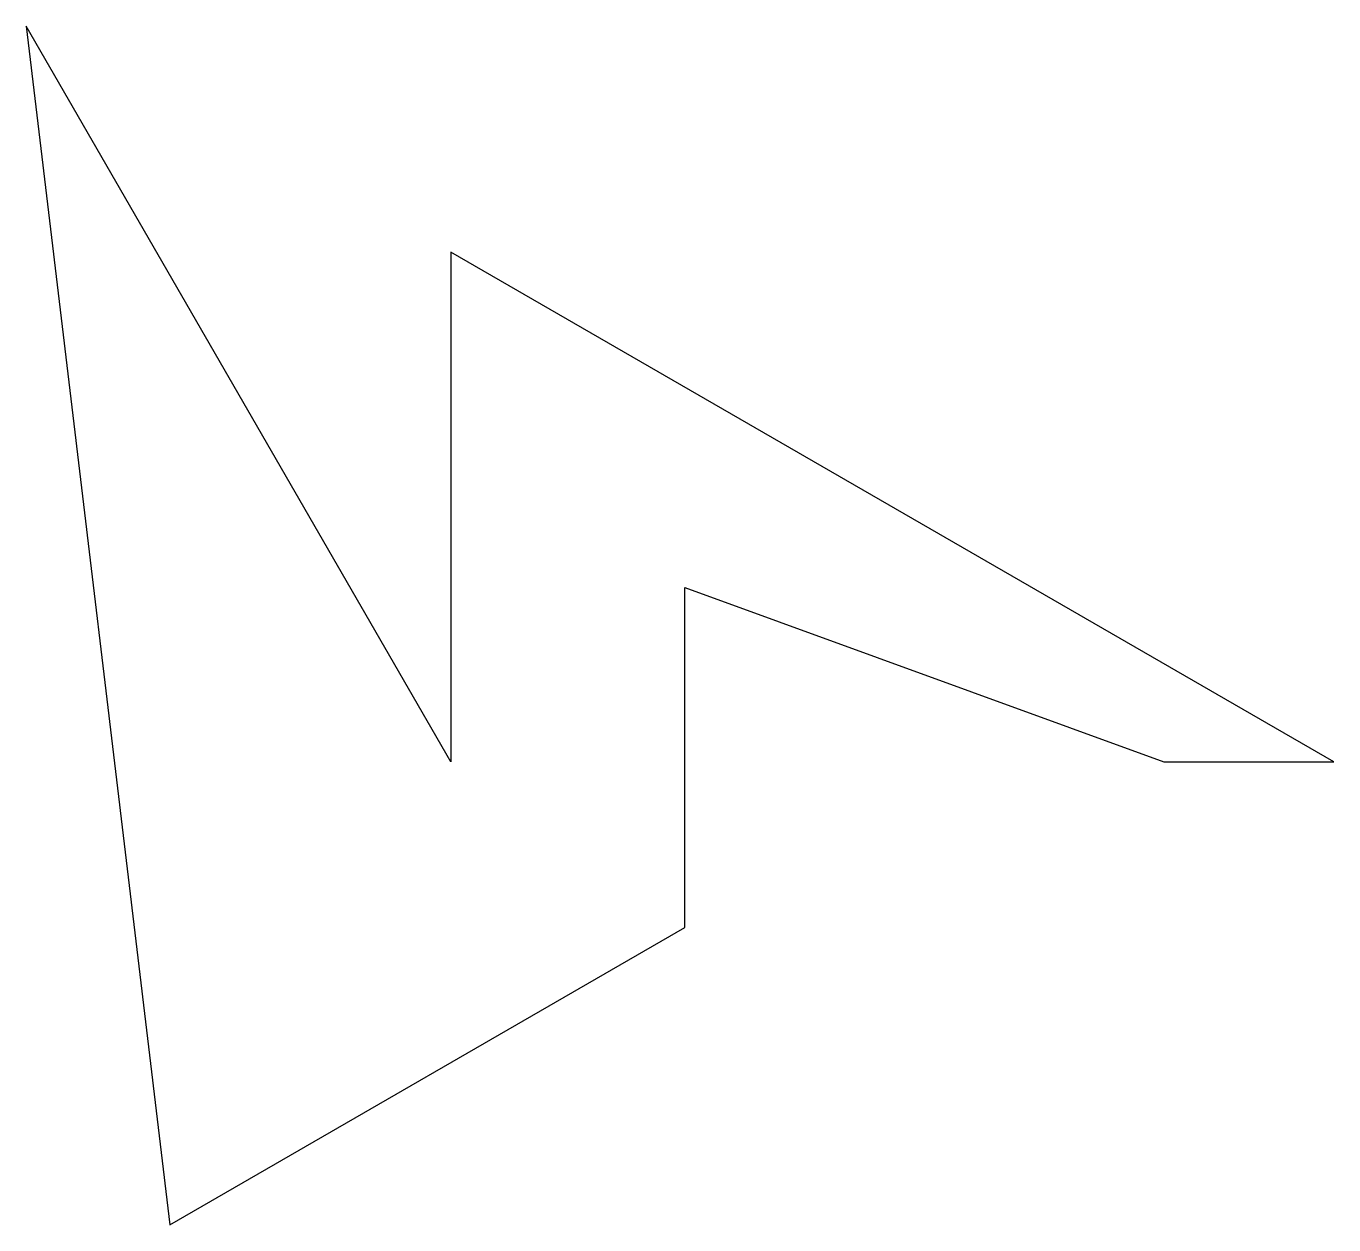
# Model space of a CAD drawing. Header units: millimetres. Extents: x 0 to 154, y 0 to 141.
import ezdxf

# ---------------------------------------------------------------- set-up
doc = ezdxf.new("R2010")
doc.units = ezdxf.units.MM

msp = doc.modelspace()

# ---------------------------------------------------------------- linework, layer by layer
for p, q in [((50, 54.48), (0, 141.08)), ((0, 141.08), (16.92, 0)), ((153.92, 54.48), (50, 114.48)), ((50, 114.48), (50, 54.48)), ((77.54, 35), (77.54, 75)), ((77.54, 75), (133.92, 54.48)), ((133.92, 54.48), (153.92, 54.48)), ((16.92, 0), (77.54, 35))]:
    msp.add_line(p, q)

doc.saveas('drawing.dxf')
